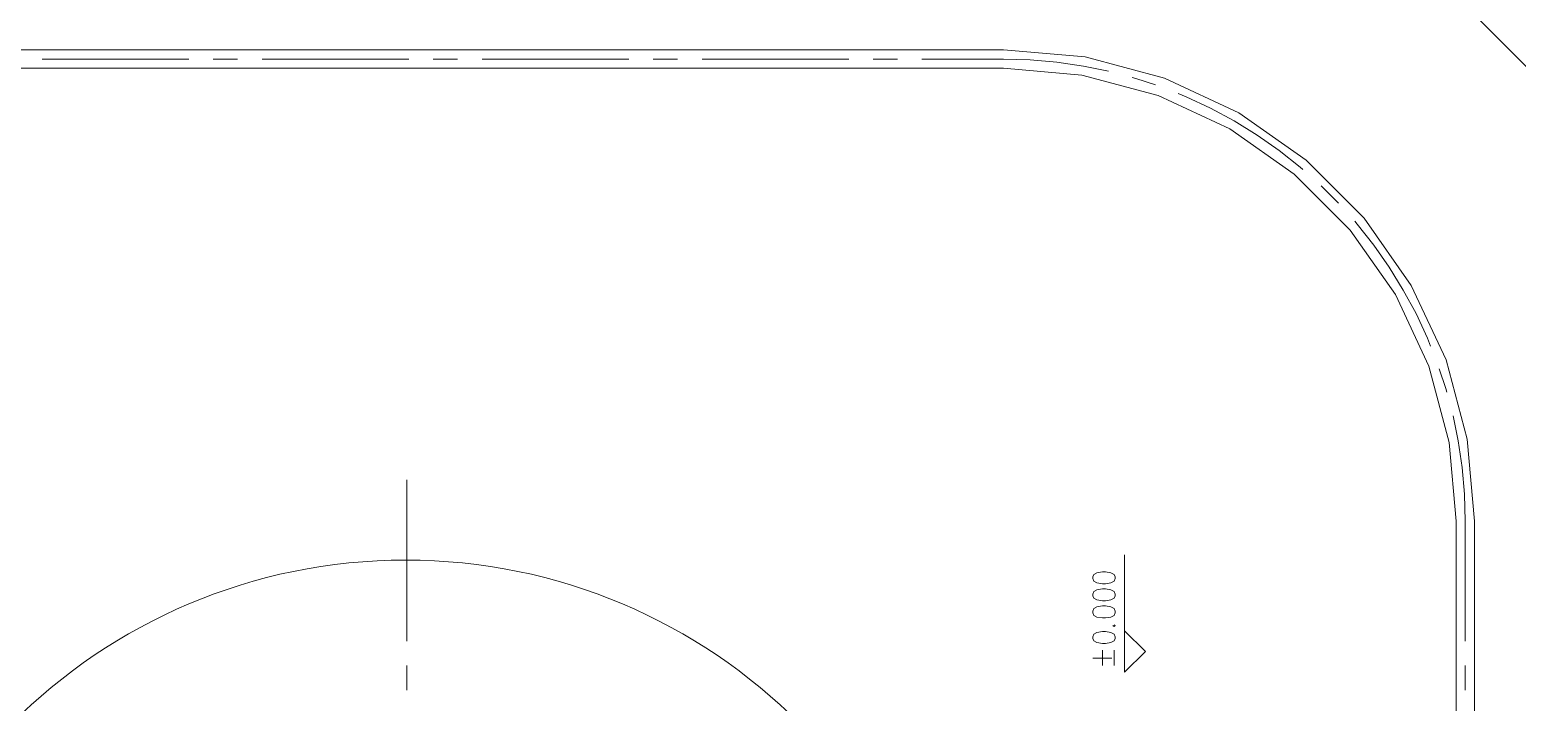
# Model space of a CAD drawing. Header units: millimetres. Extents: x 805 to 6044844, y 120 to 7887884.
# Drawn here: x 5979754 to 5999075, y 7847524 to 7856255 of the extents above; entities that cross this region are included whole.
import ezdxf

# ---------------------------------------------------------------- set-up
doc = ezdxf.new("R2010")
doc.units = ezdxf.units.MM

msp = doc.modelspace()

# ---------------------------------------------------------------- linework, layer by layer
at = {"color": 0, "lineweight": 0}
for points in [[(6001399, 7849876), (6001307, 7851157), (6001034, 7852412), (6000586, 7853614), (5999971, 7854741), (5999201, 7855769), (5998293, 7856677), (5997265, 7857447), (5996138, 7858062), (5994935, 7858511), (5993681, 7858784), (5992400, 7858875)], [(5992400, 7855995), (5937905, 7855995)], [(5998519, 7849876), (5998426, 7850938), (5998150, 7851969), (5997699, 7852936), (5997088, 7853810), (5996334, 7854564), (5995460, 7855175), (5994493, 7855626), (5993462, 7855903), (5992400, 7855995)], [(5981820, 7855875), (5979915, 7855875)], [(5982454, 7855875), (5982137, 7855875)], [(5984677, 7855875), (5982772, 7855875)], [(5985312, 7855875), (5984994, 7855875)], [(5987534, 7855875), (5985629, 7855875)], [(5988169, 7855875), (5987851, 7855875)], [(5990391, 7855875), (5988486, 7855875)], [(5991026, 7855875), (5990709, 7855875)], [(5992400, 7855875), (5991343, 7855875)], [(5993765, 7855717), (5993441, 7855784), (5993096, 7855835), (5992748, 7855865), (5992400, 7855875)], [(5992400, 7855756), (5937905, 7855756)], [(5998280, 7849876), (5998190, 7850897), (5997925, 7851887), (5997492, 7852816), (5996904, 7853655), (5996179, 7854380), (5995340, 7854968), (5994411, 7855401), (5993421, 7855666), (5992400, 7855756)], [(5994375, 7855539), (5994120, 7855624), (5994072, 7855636)], [(5996292, 7854440), (5996256, 7854472), (5995983, 7854688), (5995696, 7854888), (5995400, 7855072), (5995092, 7855237), (5994776, 7855385), (5994671, 7855427)], [(5996753, 7854004), (5996528, 7854229)], [(5997950, 7852147), (5997909, 7852252), (5997761, 7852569), (5997595, 7852876), (5997412, 7853173), (5997212, 7853459), (5996996, 7853732), (5996964, 7853768)], [(5998160, 7851549), (5998147, 7851597), (5998063, 7851851)], [(5998399, 7849876), (5998389, 7850225), (5998359, 7850572), (5998308, 7850918), (5998241, 7851242)], [(5984651, 7848317), (5984651, 7850410)], [(5998280, 7834377), (5998280, 7849876)], [(5998399, 7848317), (5998399, 7849876)], [(5998519, 7834377), (5998519, 7849876)], [(5993976, 7848182), (5993976, 7849437)], [(5993824, 7848520), (5993838, 7848508), (5993851, 7848520), (5993838, 7848530)], [(5993976, 7847913), (5993976, 7848452)], [(5993976, 7848452), (5994246, 7848182)], [(5993561, 7848098), (5993810, 7848098)], [(5993686, 7847999), (5993686, 7848198)], [(5993838, 7847999), (5993838, 7848198)], [(5994246, 7848182), (5993976, 7847913)], [(5984651, 7847682), (5984651, 7848000)], [(5998399, 7847682), (5998399, 7848000)]]:
    msp.add_lwpolyline(points, dxfattribs=at)
for points in [[(5993561, 7849129), (5993574, 7849095), (5993616, 7849073), (5993686, 7849062), (5993727, 7849062), (5993796, 7849073), (5993838, 7849095), (5993851, 7849129), (5993851, 7849151), (5993838, 7849184), (5993796, 7849206), (5993727, 7849217), (5993686, 7849217), (5993616, 7849206), (5993574, 7849184), (5993561, 7849151)], [(5993561, 7848907), (5993574, 7848874), (5993616, 7848852), (5993686, 7848840), (5993727, 7848840), (5993796, 7848852), (5993838, 7848874), (5993851, 7848907), (5993851, 7848929), (5993838, 7848962), (5993796, 7848984), (5993727, 7848996), (5993686, 7848996), (5993616, 7848984), (5993574, 7848962), (5993561, 7848929)], [(5993561, 7848685), (5993574, 7848652), (5993616, 7848630), (5993686, 7848619), (5993727, 7848619), (5993796, 7848630), (5993838, 7848652), (5993851, 7848685), (5993851, 7848707), (5993838, 7848741), (5993796, 7848763), (5993727, 7848774), (5993686, 7848774), (5993616, 7848763), (5993574, 7848741), (5993561, 7848707)], [(5993561, 7848353), (5993574, 7848320), (5993616, 7848298), (5993686, 7848287), (5993727, 7848287), (5993796, 7848298), (5993838, 7848320), (5993851, 7848353), (5993851, 7848375), (5993838, 7848408), (5993796, 7848430), (5993727, 7848442), (5993686, 7848442), (5993616, 7848430), (5993574, 7848408), (5993561, 7848375)]]:
    msp.add_lwpolyline(points, close=True, dxfattribs=at)
msp.add_ellipse((5984637, 7842127), major_axis=(0, 7243), ratio=0.999074, start_param=0, end_param=6.283185, dxfattribs=at)

doc.saveas('drawing.dxf')
